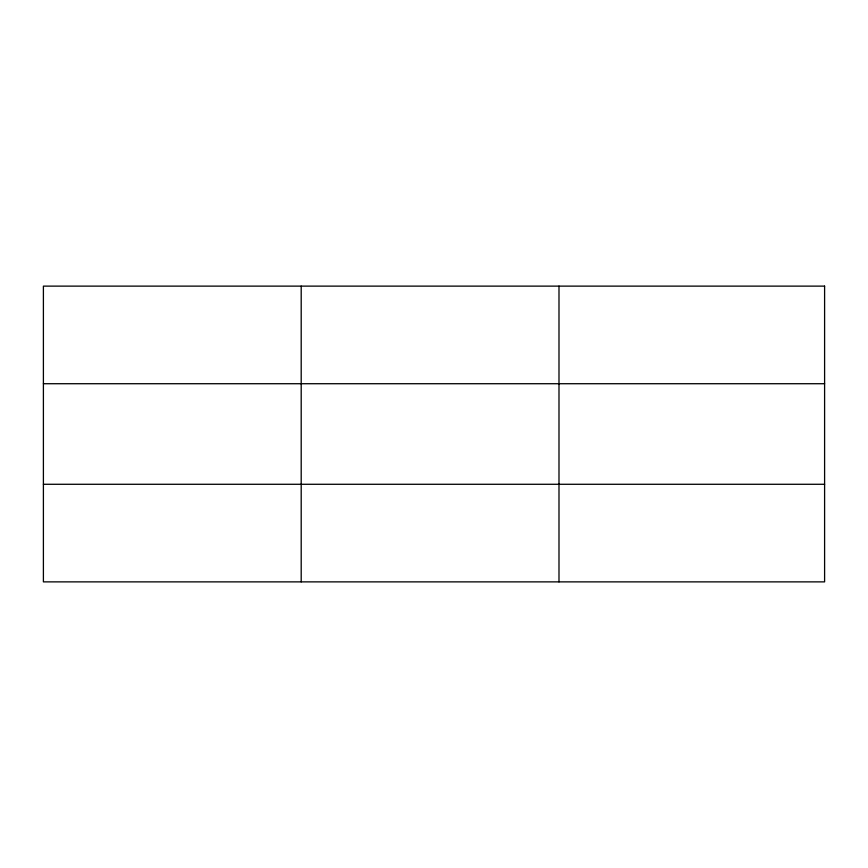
<?xml version="1.0" encoding="UTF-8"?>
<svg xmlns="http://www.w3.org/2000/svg" width="868" height="868" viewBox="0 0 868 868"><rect width="100%" height="100%" fill="white"/><g stroke="black" fill="none" stroke-linecap="round" stroke-linejoin="round"><path stroke-width="1.3" d="M301.196 581.875L301.196 286.125M558.992 581.875L558.992 286.125M43.4 383.721L824.6 383.721M43.4 484.279L824.6 484.279M824.6 286.125L824.6 581.875L43.4 581.875L43.4 286.125L824.6 286.125"/></g></svg>
